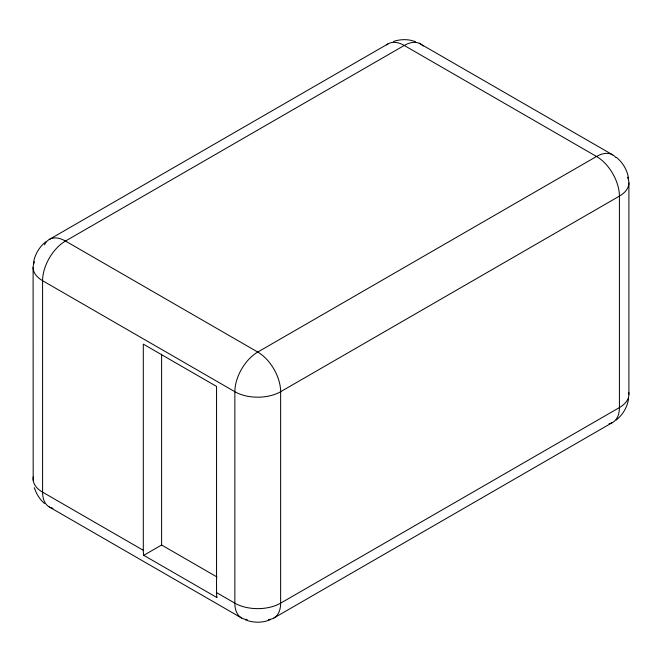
<?xml version="1.0" encoding="UTF-8"?>
<svg xmlns="http://www.w3.org/2000/svg" width="662" height="662" viewBox="0 0 662 662"><rect width="100%" height="100%" fill="white"/><g stroke="black" fill="none" stroke-linecap="round" stroke-linejoin="round"><path stroke-width="0.99" d="M33.1 267.481L33.183 480.273M628.9 394.353L628.9 182.902M33.398 263.269C34.623 254.845 39.099 247.092 45.786 241.812M628.602 398.574C627.377 406.998 622.901 414.751 616.214 420.031M49.286 239.445L388.064 43.858M143.762 555.319L217.012 597.612A32.372 18.693 -60 0 1 216.548 592.589L216.548 386.426L143.298 344.132L143.298 550.304A32.372 18.693 -60 0 0 143.762 555.319L161.611 545.016L216.995 576.991M273.936 617.985L612.714 422.389M270.137 619.839C262.226 622.983 253.273 622.983 245.362 619.839M393.476 41.449C400.568 39.091 408.636 38.892 415.612 41.805M419.236 43.262L612.714 154.867M143.298 550.304L42.583 492.156A32.372 18.693 0 0 1 33.307 476.847M216.548 592.589L234.861 603.165A32.372 18.693 -60 0 0 247.24 619.5M49.286 506.976L241.564 617.985M616.214 157.233C622.901 162.504 627.377 170.266 628.602 178.69M44.495 503.492C39.662 499.355 36.261 493.72 34.341 487.687M161.611 354.195L161.611 545.016M52.943 508.292A32.372 18.693 -60 0 1 42.583 492.156L42.583 280.696A32.372 18.693 0 0 1 34.623 261.813M627.377 177.234A32.372 18.693 0 0 1 619.417 196.118L619.417 407.577A32.372 18.693 60 0 1 609.057 423.713M268.267 619.5A32.372 18.693 60 0 0 280.638 603.165L619.417 407.577A32.372 18.693 0 0 0 628.726 392.425M615.685 157.382A32.372 18.693 -60 0 0 596.528 156.472L404.25 45.463A32.372 18.693 60 0 0 386.476 44.975M423.159 46.083A32.372 18.693 -60 0 0 404.25 45.463L65.472 241.051A32.372 18.693 60 0 0 44.478 244.824M596.528 156.472L257.75 352.06A32.372 18.693 -60 0 0 234.861 391.714L234.861 603.165A32.372 18.693 0 0 0 280.638 603.165L280.638 391.714A32.372 18.693 60 0 0 257.75 352.06L65.472 241.051A32.372 18.693 -60 0 0 42.583 280.696L234.861 391.714A32.372 18.693 0 0 0 280.638 391.714L619.417 196.118A32.372 18.693 60 0 0 596.528 156.472"/></g></svg>
